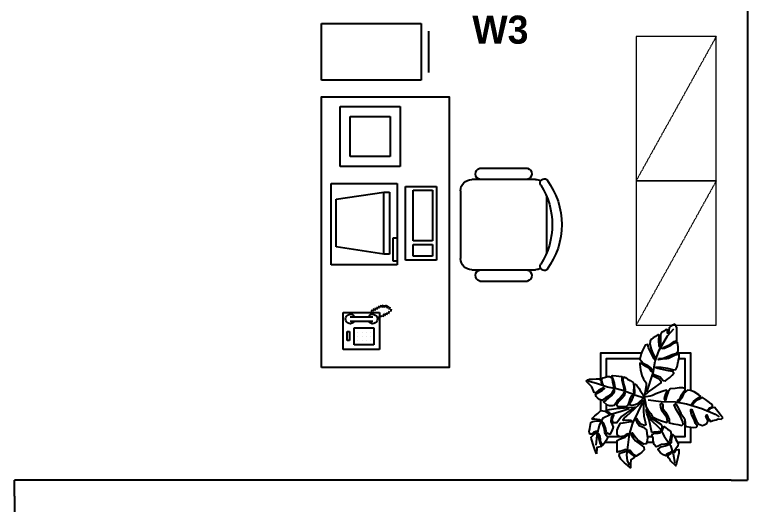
# Model space of a CAD drawing. Header units: inches. Extents: x 478327 to 492265, y -26791 to -22136.
# Drawn here: x 482427.9 to 482633.7, y -24882.6 to -24745.3 of the extents above; entities that cross this region are included whole.
import ezdxf

# ---------------------------------------------------------------- set-up
doc = ezdxf.new("R2010")
doc.units = ezdxf.units.IN
doc.header["$MEASUREMENT"] = 0
doc.linetypes.add('HIDDEN2', pattern=[0.1875, 0.125, -0.0625])
doc.layers.add('A-furniture', color=8, linetype='Continuous', lineweight=9)
doc.layers.add('I-ANNO-TEXT', color=7, linetype='Continuous', lineweight=18)
for name, color, linetype in [('Ceco.NET 17', 3, 'Continuous'), ('furniture', 201, 'Continuous'), ('I-WALL-IN', 3, 'Continuous')]:
    doc.layers.add(name, color=color, linetype=linetype)
doc.styles.add('MICRO', font='')
doc.styles.get('MICRO').set_extended_font_data('MicrogrammaSSi', bold=True)

# ---------------------------------------------------------------- blocks, each defined once
blk = doc.blocks.new('DESK4')
blk.add_lwpolyline([(34, -36), (34, 36), (0, 36), (0, -36)], close=True)
blk = doc.blocks.new('RECTANG')
for p, q in [((1, 1), (0, 1)), ((0, 1), (0, 0)), ((1, 0), (1, 1)), ((0, 0), (1, 0))]:
    blk.add_line(p, q)
blk = doc.blocks.new('IBMAT', base_point=(61, 306))
for p, q in [((75, 307), (75, 306)), ((81, 307), (75, 307)), ((81, 306), (81, 307))]:
    blk.add_line(p, q)
at = {"xscale": 21, "yscale": 17, "zscale": 21}
blk.add_blockref('RECTANG', (61, 306), dxfattribs=at)
blk = doc.blocks.new('KEYBOARD', base_point=(60, 294))
for p, xscale, yscale, zscale in [((60, 294), 19, 8, 19), ((61, 295), 13, 5, 13), ((75, 295), 3, 5, 3)]:
    blk.add_blockref('RECTANG', p, dxfattribs=dict(xscale=xscale, yscale=yscale, zscale=zscale))
blk = doc.blocks.new('A$C79A54892')
at = {"layer": 'furniture'}
for p, q in [((0.9168, 1.8), (1.3632, 1.8)), ((0.78, 1.2), (0.78, 1.71)), ((1.5, 1.71), (1.5, 1.6407)), ((0.6887, 1.2637), (0.6887, 1.6462)), ((1.5, 1.6407), (1.5, 1.2)), ((1.5913, 1.2637), (1.5913, 1.6462)), ((1.41, 1.11), (0.87, 1.11)), ((2.6859, 0.855), (2.3541, 0.855)), ((2.2941, 0.795), (2.2941, 0)), ((2.7459, 0.795), (2.2941, 0.795)), ((2.7459, 0), (2.7459, 0.795)), ((2.0837, 0.6288), (1.6037, 0.6288)), ((1.6037, 0.6288), (1.6037, 0.1488)), ((2.0837, 0.1488), (2.0837, 0.6288)), ((0.4194, 0.5202), (0.441, 0.5274)), ((0.4266, 0.5346), (0.4482, 0.5418)), ((0.4457, 0.5521), (0.4673, 0.5593)), ((0.4626, 0.5418), (0.4842, 0.549)), ((0.4698, 0.5274), (0.4914, 0.5346)), ((0.904, 0.5417), (0.904, 0.4978)), ((1.399, 0.5417), (0.904, 0.5417)), ((1.399, 0.4978), (1.399, 0.5417)), ((2.0037, 0.5488), (1.6837, 0.5488)), ((1.6837, 0.5488), (1.6837, 0.2288)), ((2.0037, 0.2288), (2.0037, 0.5488)), ((0.3993, 0.4432), (0.4122, 0.4842)), ((0.405, 0.4914), (0.4266, 0.4986)), ((0.4122, 0.5058), (0.4338, 0.513)), ((0.477, 0.513), (0.4986, 0.5202)), ((0.477, 0.4986), (0.4986, 0.5058)), ((0.477, 0.4842), (0.4986, 0.4914)), ((0.477, 0.4698), (0.4986, 0.477)), ((0.904, 0.4978), (1.399, 0.4978)), ((0.904, 0.4978), (0.9616, 0.1159)), ((1.3431, 0.1159), (1.399, 0.4978)), ((0.4482, 0.4122), (0.4698, 0.4194)), ((0.4554, 0.4266), (0.477, 0.4338)), ((0.4626, 0.441), (0.4842, 0.4482)), ((0.4698, 0.4554), (0.4914, 0.4626)), ((0.2141, 0.3902), (0.2141, 0.3902)), ((0.2141, 0.3564), (0.2141, 0.3564)), ((0.2478, 0.3902), (0.2478, 0.3902)), ((0.2478, 0.3564), (0.2478, 0.3564)), ((0.2816, 0.3902), (0.2816, 0.3902)), ((0.2816, 0.3564), (0.2816, 0.3564)), ((0.3685, 0.228), (0.3685, 0.408)), ((0.4045, 0.228), (0.4045, 0.408)), ((0.441, 0.3978), (0.4626, 0.405)), ((0.2141, 0.3227), (0.2141, 0.3227)), ((0.2478, 0.3227), (0.2478, 0.3227)), ((0.2816, 0.3227), (0.2816, 0.3227)), ((0.2141, 0.2889), (0.2141, 0.2889)), ((0.2478, 0.2889), (0.2478, 0.2889)), ((0.2816, 0.2889), (0.2816, 0.2889)), ((1.6837, 0.2288), (2.0037, 0.2288)), ((1.6037, 0.1488), (2.0837, 0.1488)), ((0.9616, 0.1159), (1.3431, 0.1159)), ((2.2941, 0), (2.7459, 0))]:
    blk.add_line(p, q, dxfattribs=at)
for centre, radius, start, end in [((1.14, 1.32), 0.6, 53.1301, 126.8699), ((1.14, 1.2547), 0.5892, 57.57575, 122.42425), ((0.8064, 1.7803), 0.0329, 143.30994, 302.02741), ((1.4736, 1.7803), 0.0329, 237.97259, 36.69006), ((0.87, 1.71), 0.09, 152.41556, 180), ((1.41, 1.71), 0.09, 0, 27.58444), ((0.7337, 1.6331), 0.0469, 9.29463, 163.7398), ((1.5463, 1.6331), 0.0469, 16.2602, 170.70537), ((0.7337, 1.2769), 0.0469, 196.2602, 350.70537), ((1.5463, 1.2769), 0.0469, 189.29463, 343.7398), ((0.87, 1.2), 0.09, 180, 270), ((1.41, 1.2), 0.09, 270, 0), ((0.3865, 0.408), 0.0377, 298.49146, 241.50854), ((0.3865, 0.228), 0.0377, 118.49146, 61.50854)]:
    blk.add_arc(centre, radius, start, end, dxfattribs=at)
for name, p, xscale, yscale, zscale, rotation in [('DESK4', (1.08, 1.02), 0.0299999999998839, 0.0299999999998839, 0.0299999999998839, 270.0000000003054), ('KEYBOARD', (1.4454, 0.9178), 0.03101538461544906, 0.03101538461544906, 0.03101538461544906, 180.0000000002476), ('IBMAT', (1.4697, 0.6028), 0.03101538461544906, 0.03101538461544906, 0.03101538461544906, 180.0000000002476), ('RECTANG', (0.4375, 0.4634), 0.2953901644145187, 0.2917466341033005, 0.2953901644145187, 180.0000000002573), ('RECTANG', (0.3153, 0.4183), 0.1350000000002516, 0.1575000000002935, 0.1350000000002516, 180.0000000002573), ('RECTANG', (0.2872, 0.2214), 0.07312500000013628, 0.01687500000003145, 0.07312500000013628, 180.0000000002573)]:
    blk.add_blockref(name, p, dxfattribs=dict(at, xscale=xscale, yscale=yscale, zscale=zscale, rotation=rotation))
blk = doc.blocks.new('Drawing10')
at = {"layer": 'Ceco.NET 17', "color": 7}
for p, q in [((-0.0204, 0.2629), (-0.0589, 0.2734)), ((0.0289, 0.2471), (-0.0204, 0.2629)), ((0.0701, 0.2403), (0.0289, 0.2471)), ((0.1027, 0.2313), (0.0701, 0.2403)), ((0.1557, 0.2105), (0.1027, 0.2313)), ((0.1888, 0.1991), (0.1557, 0.2105))]:
    blk.add_line(p, q, dxfattribs=at)
for points in [[(0.3315, 0.5284), (0.32, 0.5238), (0.3123, 0.5192), (0.3046, 0.5123), (0.3031, 0.5015), (0.3016, 0.4878), (0.297, 0.4885), (0.297, 0.5), (0.2939, 0.5054), (0.2893, 0.5038), (0.2801, 0.4962), (0.2709, 0.4908), (0.2663, 0.4832), (0.2663, 0.4655), (0.2663, 0.4426), (0.2663, 0.4295), (0.2625, 0.4265), (0.2602, 0.4334), (0.259, 0.456), (0.2608, 0.4791), (0.2554, 0.4822), (0.2433, 0.4732), (0.2341, 0.4678), (0.2257, 0.4617), (0.2196, 0.4533), (0.218, 0.4387), (0.2249, 0.4165), (0.2326, 0.3981), (0.2426, 0.379), (0.2418, 0.3713), (0.2364, 0.3752), (0.2318, 0.3859), (0.2234, 0.402), (0.2119, 0.4226), (0.2094, 0.4373), (0.1979, 0.435), (0.1881, 0.4165), (0.1836, 0.408), (0.1805, 0.3958), (0.174, 0.3717), (0.1892, 0.3547), (0.2035, 0.3468), (0.2211, 0.3338), (0.2272, 0.3231), (0.2295, 0.3154), (0.2242, 0.3192), (0.2165, 0.33), (0.2004, 0.3399), (0.1828, 0.3522), (0.1743, 0.3552), (0.1736, 0.3483), (0.1766, 0.3246), (0.1828, 0.3001), (0.1904, 0.2825), (0.2027, 0.2664), (0.2027, 0.2534), (0.1943, 0.2097), (0.2127, 0.2266), (0.2326, 0.2396), (0.2688, 0.2673), (0.2688, 0.2704), (0.26, 0.2829), (0.2372, 0.2955), (0.2326, 0.3062), (0.241, 0.3024), (0.2646, 0.2929), (0.2787, 0.2765), (0.2879, 0.2757), (0.2891, 0.2754), (0.2924, 0.2779), (0.3077, 0.2909), (0.3192, 0.3009), (0.3253, 0.3093), (0.32, 0.3177), (0.3016, 0.3208), (0.2809, 0.3254), (0.2548, 0.3307), (0.2433, 0.3346), (0.2479, 0.3361), (0.2686, 0.3369), (0.297, 0.3315), (0.3253, 0.3254), (0.3353, 0.3261), (0.3414, 0.3376), (0.3453, 0.3614), (0.3491, 0.379), (0.3491, 0.3935), (0.3322, 0.3897), (0.3016, 0.3759), (0.2755, 0.3721), (0.2579, 0.3698), (0.2587, 0.3759), (0.2778, 0.3775), (0.297, 0.3836), (0.3184, 0.3935), (0.3376, 0.3997), (0.346, 0.4096), (0.3453, 0.4272), (0.343, 0.4464), (0.323, 0.4418), (0.3062, 0.4303), (0.2847, 0.4203), (0.2717, 0.4203), (0.2863, 0.4272), (0.3092, 0.438), (0.3276, 0.4518), (0.3399, 0.4556), (0.3399, 0.4793), (0.3399, 0.4992), (0.3399, 0.5123), (0.3361, 0.5192)], [(-0.0664, 0.2745), (-0.059, 0.28), (-0.0518, 0.2828), (-0.0381, 0.2833), (-0.0214, 0.2838), (-0.0081, 0.2847), (-0.001, 0.28), (0.0014, 0.27), (0.0047, 0.2581), (0.0094, 0.2572), (0.0061, 0.2657), (0.0042, 0.2771), (0.0052, 0.2866), (0.0094, 0.2895), (0.0199, 0.2918), (0.0299, 0.2947), (0.0379, 0.2956), (0.0484, 0.2885), (0.0522, 0.2714), (0.055, 0.2572), (0.0574, 0.2453), (0.0631, 0.2472), (0.0598, 0.2653), (0.0546, 0.2823), (0.0508, 0.2928), (0.0493, 0.2985), (0.0522, 0.2999), (0.0674, 0.2985), (0.0802, 0.2966), (0.0926, 0.2947), (0.094, 0.2795), (0.0973, 0.2605), (0.1021, 0.2448), (0.103, 0.2358), (0.1073, 0.2315), (0.1092, 0.2372), (0.1054, 0.2534), (0.1002, 0.2676), (0.0987, 0.2809), (0.1025, 0.2933), (0.1092, 0.2899), (0.1182, 0.2833), (0.131, 0.2776), (0.1443, 0.2676), (0.1467, 0.2496), (0.1448, 0.2287), (0.1477, 0.2164), (0.151, 0.2216), (0.151, 0.2315), (0.15, 0.2463), (0.1505, 0.2543), (0.1491, 0.261), (0.1534, 0.261), (0.16, 0.2548), (0.1695, 0.2434), (0.1752, 0.2325), (0.1842, 0.2192), (0.1923, 0.2045), (0.1838, 0.1917), (0.1719, 0.1817), (0.1638, 0.1727), (0.1534, 0.1679), (0.1382, 0.1656), (0.1282, 0.1689), (0.131, 0.1779), (0.1391, 0.1917), (0.1443, 0.2007), (0.1448, 0.2073), (0.1358, 0.2073), (0.1301, 0.1978), (0.1234, 0.1746), (0.1187, 0.1646), (0.113, 0.1603), (0.1006, 0.1589), (0.0859, 0.1589), (0.0759, 0.1599), (0.0698, 0.1679), (0.0774, 0.1803), (0.094, 0.1969), (0.1054, 0.2097), (0.1078, 0.2206), (0.104, 0.2249), (0.0968, 0.2121), (0.0859, 0.2002), (0.0745, 0.1898), (0.066, 0.176), (0.0593, 0.1656), (0.0512, 0.1632), (0.0375, 0.1641), (0.027, 0.1675), (0.0113, 0.1817), (0.0237, 0.1893), (0.0455, 0.2083), (0.0555, 0.2202), (0.0603, 0.2282), (0.0612, 0.2358), (0.0541, 0.2339), (0.0479, 0.2211), (0.0337, 0.2069), (0.0204, 0.1997), (0.0056, 0.1898), (-0.0062, 0.1921), (-0.0157, 0.1993), (-0.0219, 0.2059), (-0.0249, 0.2153), (-0.0086, 0.2254), (0.0061, 0.2334), (0.0151, 0.2415), (0.0104, 0.2453), (-0.0001, 0.2382), (-0.0105, 0.2325), (-0.0248, 0.2216), (-0.03, 0.2235), (-0.0333, 0.2306), (-0.0414, 0.2486), (-0.0528, 0.26), (-0.0632, 0.271)], [(0.5469, 0.1104), (0.5399, 0.1179), (0.5321, 0.1263), (0.5249, 0.1367), (0.5158, 0.1478), (0.5093, 0.1562), (0.4996, 0.1556), (0.4898, 0.1517), (0.48, 0.1413), (0.4781, 0.1465), (0.4859, 0.1556), (0.4996, 0.1595), (0.4996, 0.166), (0.4937, 0.1725), (0.48, 0.1829), (0.4683, 0.192), (0.4547, 0.2004), (0.441, 0.1939), (0.428, 0.1874), (0.4189, 0.1783), (0.4111, 0.1692), (0.4046, 0.1718), (0.4137, 0.1829), (0.4228, 0.1913), (0.4339, 0.1985), (0.441, 0.2024), (0.4456, 0.2076), (0.4371, 0.2134), (0.4163, 0.227), (0.4007, 0.2322), (0.3871, 0.2335), (0.3695, 0.2173), (0.3624, 0.1998), (0.3513, 0.1842), (0.3422, 0.1855), (0.3539, 0.1965), (0.3598, 0.2134), (0.3689, 0.2257), (0.376, 0.2348), (0.3747, 0.2413), (0.365, 0.2446), (0.35, 0.2446), (0.3325, 0.242), (0.3097, 0.2394), (0.3013, 0.227), (0.2928, 0.205), (0.2883, 0.1861), (0.2837, 0.1959), (0.2909, 0.2179), (0.2948, 0.2264), (0.2967, 0.2309), (0.2935, 0.2342), (0.2779, 0.2296), (0.2571, 0.2218), (0.2454, 0.2173), (0.2304, 0.2101), (0.2194, 0.2069), (0.1927, 0.203), (0.1973, 0.1835), (0.2025, 0.1575), (0.2109, 0.1426), (0.2226, 0.1296), (0.2304, 0.1153), (0.248, 0.1056), (0.2668, 0.0984), (0.2941, 0.0893), (0.2974, 0.0952), (0.2941, 0.1114), (0.2837, 0.125), (0.2733, 0.14), (0.2675, 0.1575), (0.2668, 0.1718), (0.2714, 0.1744), (0.2766, 0.1705), (0.2766, 0.1517), (0.2883, 0.1348), (0.2961, 0.1238), (0.3045, 0.103), (0.3058, 0.0874), (0.3247, 0.0841), (0.3435, 0.0809), (0.3624, 0.0763), (0.3676, 0.0822), (0.3663, 0.0926), (0.3539, 0.1192), (0.3442, 0.1348), (0.3364, 0.1478), (0.3279, 0.1679), (0.3344, 0.1725), (0.3461, 0.1517), (0.3578, 0.1296), (0.3734, 0.1069), (0.3767, 0.0906), (0.376, 0.0776), (0.3825, 0.0718), (0.4027, 0.0679), (0.4118, 0.0666), (0.4261, 0.0685), (0.43, 0.0737), (0.4222, 0.0848), (0.4163, 0.103), (0.4046, 0.125), (0.4014, 0.1393), (0.4014, 0.1478), (0.4066, 0.1471), (0.4111, 0.1348), (0.4189, 0.116), (0.4274, 0.0952), (0.4384, 0.0815), (0.454, 0.0757), (0.4618, 0.0783), (0.4729, 0.0854), (0.4794, 0.0965), (0.4696, 0.116), (0.4742, 0.1238), (0.4781, 0.1121), (0.4853, 0.101), (0.4905, 0.0939), (0.5009, 0.0984), (0.5152, 0.1017), (0.5243, 0.1056), (0.5373, 0.1049)], [(-0.0199, -0.051), (-0.0269, -0.0314), (-0.0329, -0.0134), (-0.0418, 0.0142), (-0.0441, 0.0239), (-0.0291, 0.0388), (-0.0187, 0.0441), (-0.0164, 0.05), (-0.0232, 0.0493), (-0.0336, 0.0448), (-0.0418, 0.0373), (-0.0493, 0.0373), (-0.0531, 0.0493), (-0.0493, 0.062), (-0.0448, 0.0889), (-0.0366, 0.0941), (-0.0194, 0.0971), (-0.0045, 0.0956), (0, 0.0986), (-0.0067, 0.1008), (-0.0269, 0.1045), (-0.0389, 0.1045), (-0.0366, 0.1105), (-0.0276, 0.1187), (-0.0142, 0.1299), (-0.0007, 0.1426), (0.0172, 0.1396), (0.0329, 0.1292), (0.0448, 0.1277), (0.0381, 0.1329), (0.0269, 0.1381), (0.0269, 0.1449), (0.0366, 0.1471), (0.0687, 0.1516), (0.1233, 0.1561), (0.1509, 0.1583), (0.1225, 0.1381), (0.0912, 0.1157), (0.071, 0.0874), (0.0538, 0.0881), (0.0501, 0.1016), (0.0568, 0.1225), (0.0538, 0.1247), (0.0456, 0.1105), (0.0441, 0.0933), (0.0508, 0.0799), (0.0545, 0.068), (0.0486, 0.0515), (0.0389, 0.0351), (0.0247, 0.0426), (0.0209, 0.065), (0.012, 0.0881), (0.0045, 0.0933), (0.009, 0.0777), (0.0142, 0.0605), (0.0157, 0.0441), (0.0232, 0.0321), (0.0306, 0.0231), (0.0239, 0.0082), (0.0149, -0.0052), (0.009, -0.0127), (0, 0), (-0.0037, 0.0261), (-0.0105, 0.0388), (-0.012, 0.0291), (-0.0067, 0.0045), (-0.0037, -0.0067), (0.003, -0.0172), (-0.0112, -0.0209), (-0.0179, -0.0231)], [(0.2025, 0.1473), (0.2209, 0.1124), (0.2374, 0.1014), (0.268, 0.0812), (0.2729, 0.0733), (0.2723, 0.0665), (0.2699, 0.0555), (0.2742, 0.0512), (0.2785, 0.0641), (0.2827, 0.0714), (0.2901, 0.0659), (0.2981, 0.0592), (0.3103, 0.0518), (0.3134, 0.0365), (0.3109, 0.0231), (0.3072, 0.0066), (0.3097, -0.0057), (0.3158, 0.0004), (0.3152, 0.0108), (0.3183, 0.0274), (0.3219, 0.0353), (0.3274, 0.0298), (0.3354, 0.0127), (0.3446, -0.0051), (0.344, -0.0167), (0.333, -0.0296), (0.3219, -0.0436), (0.3299, -0.043), (0.3366, -0.0332), (0.3477, -0.0308), (0.3489, -0.0479), (0.344, -0.0675), (0.3391, -0.0859), (0.3354, -0.1036), (0.3121, -0.0834), (0.306, -0.0712), (0.2993, -0.0657), (0.3023, -0.0553), (0.3127, -0.0485), (0.3152, -0.0406), (0.306, -0.0461), (0.2944, -0.0528), (0.2907, -0.0595), (0.2791, -0.0553), (0.2656, -0.0467), (0.2546, -0.032), (0.2687, -0.0191), (0.287, -0.0143), (0.2999, -0.0106), (0.2993, -0.0045), (0.2864, -0.0069), (0.2711, -0.0094), (0.2564, -0.0167), (0.2472, -0.0191), (0.238, -0.0087), (0.2331, 0.0078), (0.2331, 0.0188), (0.2282, 0.0329), (0.2368, 0.0408), (0.2558, 0.0421), (0.265, 0.0439), (0.2644, 0.0488), (0.2558, 0.0469), (0.2362, 0.0463), (0.2276, 0.0445), (0.2221, 0.0727), (0.216, 0.1014), (0.2056, 0.1314)]]:
    blk.add_lwpolyline(points, close=True, dxfattribs=at)
for points in [[(0.2058, 0.225), (0.2341, 0.3116), (0.2426, 0.3637), (0.261, 0.4127), (0.297, 0.4763), (0.3261, 0.5084)], [(0, 0.2757), (0, 0.4), (0.1816, 0.4)], [(0.2244, 0.4), (0.2318, 0.4)], [(0.3379, 0.4), (0.4, 0.4), (0.4, 0.2323)], [(0.025, 0.2933), (0.025, 0.375), (0.1749, 0.375)], [(0.2367, 0.375), (0.2422, 0.375)], [(0.2585, 0.375), (0.2953, 0.375)], [(0.3482, 0.375), (0.375, 0.375), (0.375, 0.24)], [(0, 0.2301), (0, 0.2382)], [(0.375, 0.2335), (0.375, 0.2223)], [(0.025, 0.1904), (0.025, 0.2022)], [(0, 0.1425), (0, 0.1909)], [(0.025, 0.1344), (0.025, 0.1693)], [(0.1913, 0.1889), (0.1905, 0.1643), (0.1898, 0.1411), (0.192, 0.118), (0.1973, 0.0941), (0.2003, 0.0792), (0.1943, 0.0762), (0.1786, 0.0821), (0.1681, 0.0933), (0.1607, 0.1068), (0.1539, 0.1023), (0.1599, 0.0911), (0.1704, 0.0762), (0.189, 0.0687), (0.204, 0.0568), (0.2055, 0.0403), (0.2077, 0.0231), (0.207, 0.0075), (0.2017, -0.0067), (0.1913, -0.0082), (0.1659, 0.0082), (0.1517, 0.0261), (0.139, 0.0433), (0.1338, 0.0366), (0.142, 0.0224), (0.1547, 0.0075), (0.1771, -0.0097), (0.1913, -0.0209), (0.1928, -0.0321), (0.1831, -0.0433), (0.1734, -0.0508), (0.1569, -0.0612), (0.142, -0.0515), (0.13, -0.0358), (0.1203, -0.0343), (0.124, -0.0426), (0.1375, -0.0538), (0.1494, -0.0627), (0.1479, -0.0672), (0.1338, -0.0769), (0.1323, -0.0956), (0.1323, -0.1128), (0.1196, -0.1023), (0.1054, -0.0904), (0.0889, -0.0747), (0.0807, -0.0582), (0.0844, -0.0478), (0.1046, -0.0418), (0.1158, -0.0373), (0.1113, -0.0314), (0.0941, -0.0366), (0.0814, -0.0403), (0.0725, -0.0433), (0.0725, -0.0246), (0.0717, -0.0067), (0.0725, 0.0082), (0.0822, 0.0149), (0.1076, 0.0231), (0.1173, 0.0306), (0.121, 0.0388), (0.1121, 0.0351), (0.1016, 0.0284), (0.0844, 0.0254), (0.0717, 0.0351), (0.0725, 0.0553), (0.0785, 0.0702), (0.0867, 0.0866), (0.0986, 0.0881), (0.124, 0.0926), (0.1405, 0.0941), (0.1352, 0.0978), (0.121, 0.0993), (0.1016, 0.0978), (0.0979, 0.1016), (0.1031, 0.1083), (0.1158, 0.1195), (0.13, 0.1322), (0.1913, 0.1889)], [(0.1853, 0.1785), (0.1651, 0.1359), (0.1405, 0.0866), (0.1263, 0.0366), (0.1196, -0.0105), (0.1143, -0.0545), (0.1173, -0.0821), (0.127, -0.1016)], [(0.2116, 0.19), (0.2688, 0.1835), (0.3312, 0.1816), (0.3825, 0.1731), (0.4514, 0.1523), (0.5113, 0.127), (0.5295, 0.1153)], [(0.1263, 0.1501), (0.0897, 0.1389), (0.0441, 0.1247), (0.0067, 0.1068), (-0.0082, 0.0754), (-0.0187, 0.0306), (-0.0232, -0.0119)], [(0.2178, 0.1075), (0.265, 0.0604), (0.2827, 0.028), (0.3115, -0.0136), (0.3225, -0.0504), (0.3305, -0.0926)], [(0.375, 0.0991), (0.375, 0.025), (0.3297, 0.025)], [(0.4, 0.0684), (0.4, 0), (0.342, 0)], [(0.025, 0.0299), (0.025, 0.0424)], [(0.0721, 0), (0.0184, 0)], [(0.11, 0.025), (0.0291, 0.025)], [(0.1526, 0.025), (0.1405, 0.025)], [(0.1786, 0), (0.1644, 0)], [(0.2354, 0), (0.2042, 0)], [(0.231, 0.025), (0.2075, 0.025)], [(0.3154, 0), (0.3085, 0)], [(0.3178, 0.025), (0.3113, 0.025)]]:
    blk.add_lwpolyline(points, dxfattribs=at)
for radius, start, end in [(0.1515, 66.8462, 69.1635), (0.1515, 207.3985, 208.1983), (0.1105, 239.4978, 242.4297), (0.1105, 256.133, 263.4421)]:
    blk.add_arc((0.19, 0.1931), radius, start, end, dxfattribs=at)

msp = doc.modelspace()

# ---------------------------------------------------------------- linework, layer by layer
at = {"layer": 'A-furniture', "linetype": 'HIDDEN2'}
for p, q in [((482624.972, -24751.395, 6.93), (482602.472, -24791.895, 6.93)), ((482624.972, -24791.895, 6.93), (482602.472, -24832.395, 6.93))]:
    msp.add_line(p, q, dxfattribs=at)
at = {"layer": 'A-furniture', "elevation": 6.93}
for points in [[(482602.472, -24791.895), (482624.972, -24791.895), (482624.972, -24751.395), (482602.472, -24751.395)], [(482602.472, -24832.395), (482624.972, -24832.395), (482624.972, -24791.895), (482602.472, -24791.895)]]:
    msp.add_lwpolyline(points, close=True, dxfattribs=at)
at = {"layer": 'I-WALL-IN'}
for p, q in [((482633.709, -24744.264, 6.93), (482633.709, -24875.889, 6.93)), ((482427.926, -24880.389, 6.93), (482427.926, -24875.889, 6.93)), ((482432.426, -24875.889, 6.93), (482427.926, -24875.889, 6.93)), ((482629.209, -24875.889, 6.93), (482633.709, -24875.889, 6.93)), ((482427.926, -24880.389, 6.93), (482427.926, -24888.467, 6.93))]:
    msp.add_line(p, q, dxfattribs=at)
at = {"layer": 'I-WALL-IN', "elevation": 6.93}
msp.add_lwpolyline([(482629.209, -24875.889), (482432.426, -24875.889)], dxfattribs=at)

# ---------------------------------------------------------------- block references
at = {"layer": 'Ceco.NET 17', "xscale": 62.77618433859136, "yscale": 62.77618433859136, "zscale": 62.77618433859136}
msp.add_blockref('Drawing10', (482592.6, -24865.292, 17.553), dxfattribs=at)
at = {"layer": 'furniture', "xscale": -35.12240917321422, "yscale": 35.1224091595864, "zscale": 35.12240916776322, "rotation": 269.9999999996908}
msp.add_blockref('A$C79A54892', (482514.15, -24844.219), dxfattribs=at)

# ---------------------------------------------------------------- texts
at = {"layer": 'I-ANNO-TEXT', "insert": (482556.447, -24745.53, 6.93), "char_height": 7.875, "attachment_point": 1, "style": 'MICRO'}
msp.add_mtext_dynamic_manual_height_columns('{\\fBahnschrift Light|b1|i0|c0|p34;W3}', width=7.40993, gutter_width=1.5, heights=[0], dxfattribs=at)

doc.saveas('drawing.dxf')
